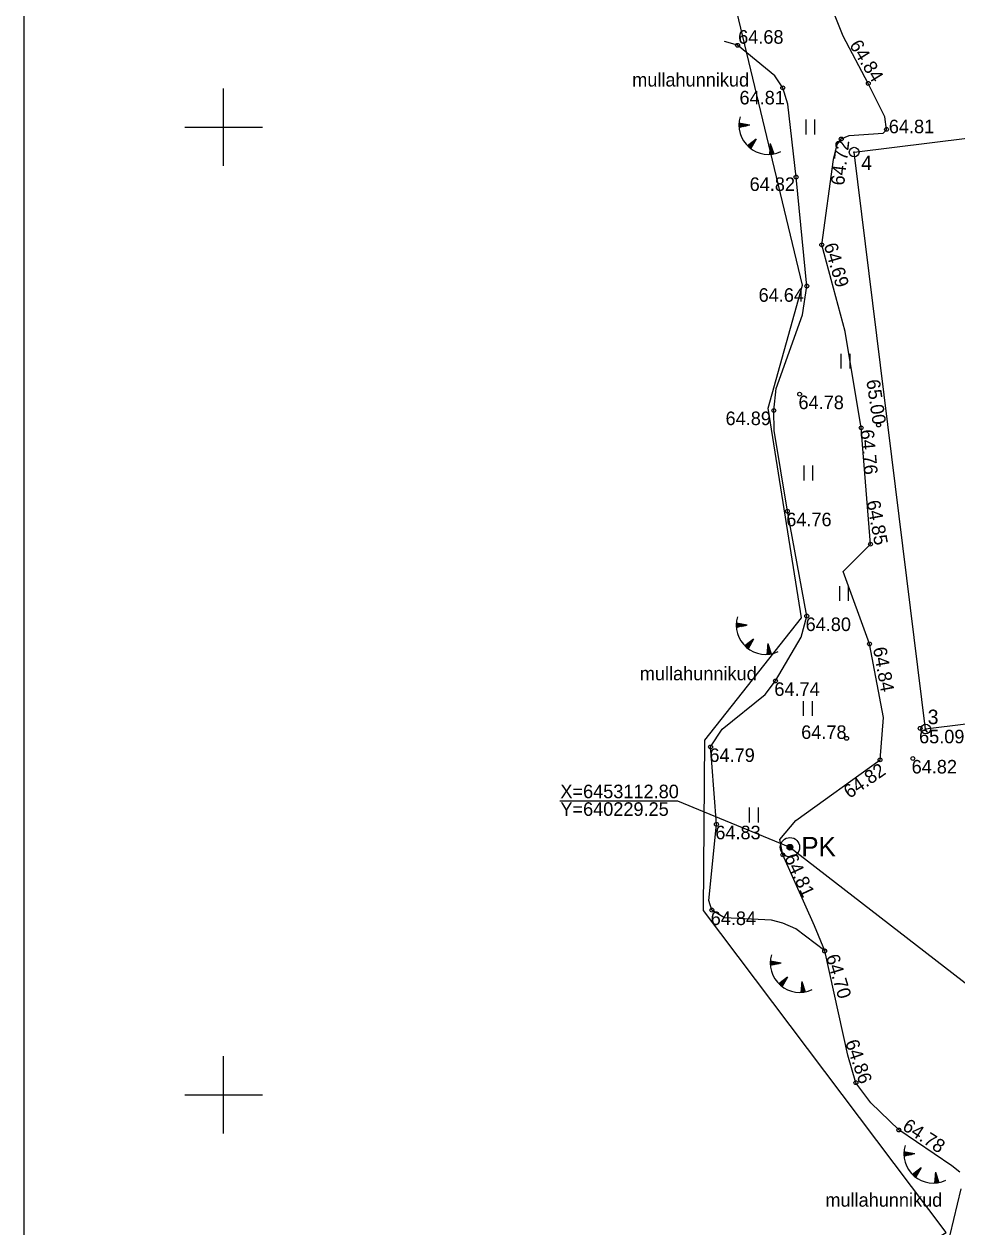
# Model space of a CAD drawing. Extents: x 639852 to 640696, y 6452653 to 6453218.
# Drawn here: x 640189.7 to 640237.9, y 6453093.2 to 6453155.3 of the extents above; entities that cross this region are included whole.
import ezdxf

# ---------------------------------------------------------------- set-up
doc = ezdxf.new("R2010")
doc.units = 0
for name, color, linetype in [('HALJASTUS', 7, 'Continuous'), ('HOONE', 7, 'Continuous'), ('KOORDPUNKT', 7, 'Continuous'), ('KORGUS-EH2000', 7, 'Continuous'), ('MOOTPIIR', 7, 'Continuous'), ('RELJEEF', 7, 'Continuous'), ('TEE', 7, 'Continuous'), ('VKAEV', 7, 'Continuous'), ('VORK', 7, 'Continuous'), ('VORMISTUS', 7, 'Continuous'), ('VTRASS', 7, 'Continuous')]:
    doc.layers.add(name, color=color, linetype=linetype)

msp = doc.modelspace()

# ---------------------------------------------------------------- linework, layer by layer
at = {"layer": 'HALJASTUS'}
for p, q in [((640230.065, 6453150.391), (640230.065, 6453149.63)), ((640230.52, 6453150.391), (640230.52, 6453149.63)), ((640231.88, 6453138.289), (640231.88, 6453137.528)), ((640232.335, 6453138.289), (640232.335, 6453137.528)), ((640229.963, 6453132.515), (640229.963, 6453131.754)), ((640230.418, 6453132.515), (640230.418, 6453131.754)), ((640231.807, 6453126.291), (640231.807, 6453125.53)), ((640232.262, 6453126.291), (640232.262, 6453125.53)), ((640229.935, 6453120.341), (640229.935, 6453119.58)), ((640230.39, 6453120.341), (640230.39, 6453119.58)), ((640227.149, 6453114.844), (640227.149, 6453114.083)), ((640227.604, 6453114.844), (640227.604, 6453114.083))]:
    msp.add_line(p, q, dxfattribs=at)
at = {"layer": 'HOONE'}
msp.add_lwpolyline([(640248.401, 6453150.672), (640252.093, 6453120.862), (640236.256, 6453118.9), (640232.564, 6453148.711)], close=True, dxfattribs=at)
at = {"layer": 'KOORDPUNKT'}
for centre, radius in [((640232.564, 6453148.711), 0.25), ((640232.564, 6453148.711), 0.025), ((640232.564, 6453148.711), 0.0221), ((640232.564, 6453148.711), 0.0191), ((640232.564, 6453148.711), 0.0161), ((640232.564, 6453148.711), 0.0132), ((640232.564, 6453148.711), 0.0102), ((640232.564, 6453148.711), 0.00726), ((640232.564, 6453148.711), 0.0043), ((640236.256, 6453118.9), 0.25), ((640236.256, 6453118.9), 0.025), ((640236.256, 6453118.9), 0.0221), ((640236.256, 6453118.9), 0.0191), ((640236.256, 6453118.9), 0.0161), ((640236.256, 6453118.9), 0.0132), ((640236.256, 6453118.9), 0.0102), ((640236.256, 6453118.9), 0.00726), ((640236.256, 6453118.9), 0.0043)]:
    msp.add_circle(centre, radius, dxfattribs=at)
at = {"layer": 'KORGUS-EH2000'}
for centre in [(640226.542, 6453154.233), (640233.293, 6453152.263), (640228.876, 6453152.033), (640234.233, 6453149.888), (640231.897, 6453149.393), (640229.564, 6453147.425), (640230.891, 6453143.924), (640230.121, 6453141.791), (640229.747, 6453136.205), (640228.414, 6453135.363), (640232.924, 6453134.469), (640233.824, 6453134.614), (640229.115, 6453130.155), (640233.409, 6453128.458), (640230.115, 6453124.74), (640233.357, 6453123.302), (640228.501, 6453121.39), (640235.974, 6453118.94), (640225.148, 6453117.978), (640232.172, 6453118.422), (640233.901, 6453117.315), (640235.591, 6453117.38), (640225.451, 6453113.981), (640228.882, 6453112.404), (640229.248, 6453112.796), (640225.214, 6453109.549), (640231.038, 6453107.429), (640231.041, 6453107.439), (640232.653, 6453100.629), (640234.87, 6453098.187)]:
    msp.add_circle(centre, 0.1, dxfattribs=at)
at = {"layer": 'MOOTPIIR'}
msp.add_lwpolyline([(640223.638, 6453167.986), (640270.817, 6453173.21), (640281.358, 6453142.131), (640284.053, 6453114.582), (640297.997, 6453114.7), (640299.322, 6453099.544), (640239.543, 6453070.605), (640230.887, 6453089.068), (640237.312, 6453092.889), (640224.786, 6453109.535), (640224.86, 6453118.322), (640229.838, 6453124.651), (640228.131, 6453135.485), (640229.892, 6453141.841)], close=True, dxfattribs=at)
at = {"layer": 'RELJEEF'}
for p, q in [((640226.61, 6453150.116), (640226.709, 6453150.196)), ((640226.61, 6453150.084), (640226.742, 6453150.19)), ((640226.611, 6453150.149), (640226.677, 6453150.202)), ((640226.611, 6453150.053), (640226.774, 6453150.183)), ((640226.612, 6453150.182), (640226.645, 6453150.208)), ((640226.613, 6453150.022), (640226.806, 6453150.177)), ((640227.17, 6453150.107), (640226.614, 6453150.214)), ((640227.17, 6453150.107), (640226.614, 6453149.998)), ((640226.624, 6453150), (640226.838, 6453150.171)), ((640226.677, 6453150.01), (640226.871, 6453150.165)), ((640226.73, 6453150.02), (640226.903, 6453150.158)), ((640226.783, 6453150.031), (640226.935, 6453150.152)), ((640226.836, 6453150.041), (640226.967, 6453150.146)), ((640226.889, 6453150.052), (640227, 6453150.14)), ((640226.942, 6453150.062), (640227.032, 6453150.134)), ((640226.995, 6453150.072), (640227.064, 6453150.127)), ((640227.048, 6453150.083), (640227.096, 6453150.121)), ((640227.101, 6453150.093), (640227.128, 6453150.115)), ((640227.502, 6453149.387), (640227.058, 6453149.035)), ((640227.081, 6453149.012), (640227.083, 6453149.054)), ((640227.106, 6453148.989), (640227.109, 6453149.075)), ((640227.13, 6453148.968), (640227.134, 6453149.095)), ((640227.154, 6453148.947), (640227.16, 6453149.116)), ((640227.178, 6453148.927), (640227.186, 6453149.136)), ((640227.203, 6453148.908), (640227.211, 6453149.156)), ((640227.502, 6453149.387), (640227.222, 6453148.894)), ((640227.228, 6453148.903), (640227.237, 6453149.177)), ((640227.254, 6453148.95), (640227.263, 6453149.197)), ((640227.281, 6453148.997), (640227.289, 6453149.217)), ((640227.308, 6453149.044), (640227.314, 6453149.238)), ((640227.334, 6453149.091), (640227.34, 6453149.258)), ((640227.361, 6453149.138), (640227.366, 6453149.279)), ((640227.388, 6453149.185), (640227.392, 6453149.299)), ((640227.414, 6453149.232), (640227.417, 6453149.319)), ((640227.441, 6453149.279), (640227.443, 6453149.34)), ((640227.468, 6453149.326), (640227.469, 6453149.36)), ((640228.234, 6453149.163), (640228.192, 6453148.597)), ((640228.289, 6453148.993), (640228.226, 6453149.055)), ((640228.272, 6453149.044), (640228.229, 6453149.087)), ((640228.256, 6453149.096), (640228.231, 6453149.12)), ((640228.234, 6453149.163), (640228.407, 6453148.623)), ((640228.225, 6453148.599), (640228.194, 6453148.629)), ((640228.258, 6453148.602), (640228.197, 6453148.662)), ((640228.29, 6453148.605), (640228.199, 6453148.695)), ((640228.322, 6453148.609), (640228.202, 6453148.727)), ((640228.353, 6453148.613), (640228.204, 6453148.76)), ((640228.383, 6453148.618), (640228.207, 6453148.793)), ((640228.404, 6453148.633), (640228.209, 6453148.826)), ((640228.387, 6453148.684), (640228.212, 6453148.858)), ((640228.371, 6453148.736), (640228.214, 6453148.891)), ((640228.355, 6453148.787), (640228.216, 6453148.924)), ((640228.338, 6453148.839), (640228.219, 6453148.956)), ((640228.322, 6453148.89), (640228.221, 6453148.989)), ((640228.305, 6453148.942), (640228.224, 6453149.022)), ((640226.477, 6453124.311), (640226.544, 6453124.364)), ((640226.477, 6453124.278), (640226.576, 6453124.358)), ((640226.477, 6453124.246), (640226.608, 6453124.352)), ((640226.478, 6453124.344), (640226.512, 6453124.37)), ((640226.478, 6453124.215), (640226.641, 6453124.346)), ((640226.479, 6453124.184), (640226.673, 6453124.339)), ((640227.037, 6453124.269), (640226.48, 6453124.376)), ((640227.037, 6453124.269), (640226.481, 6453124.16)), ((640226.491, 6453124.162), (640226.705, 6453124.333)), ((640226.544, 6453124.172), (640226.737, 6453124.327)), ((640226.597, 6453124.183), (640226.77, 6453124.321)), ((640226.65, 6453124.193), (640226.802, 6453124.314)), ((640226.703, 6453124.203), (640226.834, 6453124.308)), ((640226.756, 6453124.214), (640226.866, 6453124.302)), ((640226.809, 6453124.224), (640226.898, 6453124.296)), ((640226.862, 6453124.235), (640226.931, 6453124.289)), ((640226.915, 6453124.245), (640226.963, 6453124.283)), ((640226.968, 6453124.255), (640226.995, 6453124.277)), ((640227.369, 6453123.549), (640226.925, 6453123.197)), ((640226.948, 6453123.174), (640226.95, 6453123.217)), ((640226.972, 6453123.152), (640226.975, 6453123.237)), ((640226.997, 6453123.13), (640227.001, 6453123.257)), ((640227.021, 6453123.109), (640227.027, 6453123.278)), ((640227.045, 6453123.09), (640227.052, 6453123.298)), ((640227.069, 6453123.071), (640227.078, 6453123.319)), ((640227.369, 6453123.549), (640227.089, 6453123.056)), ((640227.094, 6453123.065), (640227.104, 6453123.339)), ((640227.121, 6453123.112), (640227.13, 6453123.359)), ((640227.148, 6453123.159), (640227.155, 6453123.38)), ((640227.174, 6453123.206), (640227.181, 6453123.4)), ((640227.201, 6453123.253), (640227.207, 6453123.42)), ((640227.228, 6453123.3), (640227.233, 6453123.441)), ((640227.254, 6453123.347), (640227.258, 6453123.461)), ((640227.281, 6453123.394), (640227.284, 6453123.482)), ((640227.308, 6453123.441), (640227.31, 6453123.502)), ((640227.334, 6453123.488), (640227.336, 6453123.522)), ((640228.101, 6453123.325), (640228.059, 6453122.759)), ((640228.25, 6453122.781), (640228.073, 6453122.955)), ((640228.271, 6453122.795), (640228.076, 6453122.988)), ((640228.254, 6453122.846), (640228.078, 6453123.02)), ((640228.238, 6453122.898), (640228.081, 6453123.053)), ((640228.221, 6453122.949), (640228.083, 6453123.086)), ((640228.205, 6453123.001), (640228.086, 6453123.119)), ((640228.188, 6453123.052), (640228.088, 6453123.151)), ((640228.172, 6453123.104), (640228.091, 6453123.184)), ((640228.155, 6453123.155), (640228.093, 6453123.217)), ((640228.139, 6453123.207), (640228.095, 6453123.25)), ((640228.122, 6453123.258), (640228.098, 6453123.282)), ((640228.101, 6453123.325), (640228.274, 6453122.785)), ((640228.091, 6453122.761), (640228.061, 6453122.791)), ((640228.124, 6453122.764), (640228.064, 6453122.824)), ((640228.157, 6453122.767), (640228.066, 6453122.857)), ((640228.188, 6453122.771), (640228.068, 6453122.89)), ((640228.219, 6453122.776), (640228.071, 6453122.922)), ((640228.232, 6453106.85), (640228.299, 6453106.904)), ((640228.232, 6453106.818), (640228.331, 6453106.897)), ((640228.232, 6453106.786), (640228.363, 6453106.891)), ((640228.233, 6453106.883), (640228.267, 6453106.91)), ((640228.233, 6453106.755), (640228.395, 6453106.885)), ((640228.234, 6453106.724), (640228.428, 6453106.879)), ((640228.792, 6453106.808), (640228.235, 6453106.916)), ((640228.792, 6453106.808), (640228.236, 6453106.699)), ((640228.246, 6453106.701), (640228.46, 6453106.873)), ((640228.299, 6453106.712), (640228.492, 6453106.866)), ((640228.352, 6453106.722), (640228.524, 6453106.86)), ((640228.405, 6453106.733), (640228.557, 6453106.854)), ((640228.458, 6453106.743), (640228.589, 6453106.848)), ((640228.511, 6453106.753), (640228.621, 6453106.841)), ((640228.564, 6453106.764), (640228.653, 6453106.835)), ((640228.617, 6453106.774), (640228.685, 6453106.829)), ((640228.67, 6453106.785), (640228.718, 6453106.823)), ((640228.723, 6453106.795), (640228.75, 6453106.817)), ((640229.124, 6453106.088), (640228.679, 6453105.736)), ((640228.703, 6453105.714), (640228.704, 6453105.756)), ((640228.727, 6453105.691), (640228.73, 6453105.777)), ((640228.751, 6453105.67), (640228.756, 6453105.797)), ((640228.776, 6453105.649), (640228.782, 6453105.817)), ((640228.8, 6453105.629), (640228.807, 6453105.838)), ((640228.824, 6453105.61), (640228.833, 6453105.858)), ((640229.124, 6453106.088), (640228.844, 6453105.595)), ((640228.849, 6453105.605), (640228.859, 6453105.878)), ((640228.876, 6453105.652), (640228.884, 6453105.899)), ((640228.902, 6453105.699), (640228.91, 6453105.919)), ((640228.929, 6453105.746), (640228.936, 6453105.94)), ((640228.956, 6453105.792), (640228.962, 6453105.96)), ((640228.982, 6453105.839), (640228.987, 6453105.98)), ((640229.009, 6453105.886), (640229.013, 6453106.001)), ((640229.036, 6453105.933), (640229.039, 6453106.021)), ((640229.062, 6453105.98), (640229.065, 6453106.041)), ((640229.089, 6453106.027), (640229.09, 6453106.062)), ((640229.856, 6453105.864), (640229.814, 6453105.299)), ((640230.009, 6453105.386), (640229.833, 6453105.56)), ((640229.993, 6453105.437), (640229.836, 6453105.593)), ((640229.976, 6453105.489), (640229.838, 6453105.625)), ((640229.96, 6453105.54), (640229.84, 6453105.658)), ((640229.943, 6453105.592), (640229.843, 6453105.691)), ((640229.927, 6453105.643), (640229.845, 6453105.724)), ((640229.91, 6453105.695), (640229.848, 6453105.756)), ((640229.894, 6453105.746), (640229.85, 6453105.789)), ((640229.877, 6453105.798), (640229.853, 6453105.822)), ((640229.856, 6453105.864), (640230.029, 6453105.325)), ((640229.846, 6453105.301), (640229.816, 6453105.331)), ((640229.879, 6453105.303), (640229.818, 6453105.364)), ((640229.911, 6453105.307), (640229.821, 6453105.396)), ((640229.943, 6453105.311), (640229.823, 6453105.429)), ((640229.974, 6453105.315), (640229.826, 6453105.462)), ((640230.005, 6453105.32), (640229.828, 6453105.495)), ((640230.025, 6453105.335), (640229.831, 6453105.527)), ((640235.133, 6453096.995), (640235.2, 6453097.049)), ((640235.133, 6453096.963), (640235.232, 6453097.043)), ((640235.133, 6453096.931), (640235.264, 6453097.036)), ((640235.134, 6453096.9), (640235.297, 6453097.03)), ((640235.135, 6453097.028), (640235.168, 6453097.055)), ((640235.135, 6453096.869), (640235.329, 6453097.024)), ((640235.693, 6453096.954), (640235.136, 6453097.061)), ((640235.693, 6453096.954), (640235.137, 6453096.844)), ((640235.147, 6453096.847), (640235.361, 6453097.018)), ((640235.2, 6453096.857), (640235.393, 6453097.012)), ((640235.253, 6453096.867), (640235.426, 6453097.005)), ((640235.306, 6453096.878), (640235.458, 6453096.999)), ((640235.359, 6453096.888), (640235.49, 6453096.993)), ((640235.412, 6453096.899), (640235.522, 6453096.987)), ((640235.465, 6453096.909), (640235.555, 6453096.98)), ((640235.518, 6453096.919), (640235.587, 6453096.974)), ((640235.571, 6453096.93), (640235.619, 6453096.968)), ((640235.624, 6453096.94), (640235.651, 6453096.962)), ((640236.025, 6453096.233), (640235.581, 6453095.882)), ((640236.025, 6453096.233), (640235.745, 6453095.741)), ((640235.604, 6453095.859), (640235.606, 6453095.901)), ((640235.628, 6453095.836), (640235.631, 6453095.922)), ((640235.653, 6453095.815), (640235.657, 6453095.942)), ((640235.677, 6453095.794), (640235.683, 6453095.962)), ((640235.701, 6453095.774), (640235.709, 6453095.983)), ((640235.726, 6453095.755), (640235.734, 6453096.003)), ((640235.75, 6453095.75), (640235.76, 6453096.024)), ((640235.777, 6453095.797), (640235.786, 6453096.044)), ((640235.804, 6453095.844), (640235.811, 6453096.064)), ((640235.83, 6453095.891), (640235.837, 6453096.085)), ((640235.857, 6453095.938), (640235.863, 6453096.105)), ((640235.884, 6453095.985), (640235.889, 6453096.126)), ((640235.91, 6453096.032), (640235.914, 6453096.146)), ((640235.937, 6453096.079), (640235.94, 6453096.166)), ((640235.964, 6453096.126), (640235.966, 6453096.187)), ((640235.99, 6453096.173), (640235.992, 6453096.207)), ((640236.757, 6453096.009), (640236.715, 6453095.444)), ((640236.875, 6453095.46), (640236.727, 6453095.607)), ((640236.906, 6453095.465), (640236.729, 6453095.64)), ((640236.927, 6453095.48), (640236.732, 6453095.672)), ((640236.91, 6453095.531), (640236.734, 6453095.705)), ((640236.894, 6453095.583), (640236.737, 6453095.738)), ((640236.877, 6453095.634), (640236.739, 6453095.771)), ((640236.861, 6453095.686), (640236.742, 6453095.803)), ((640236.844, 6453095.737), (640236.744, 6453095.836)), ((640236.828, 6453095.788), (640236.747, 6453095.869)), ((640236.811, 6453095.84), (640236.749, 6453095.902)), ((640236.795, 6453095.891), (640236.752, 6453095.934)), ((640236.779, 6453095.943), (640236.754, 6453095.967)), ((640236.757, 6453096.009), (640236.93, 6453095.47)), ((640236.748, 6453095.446), (640236.717, 6453095.476)), ((640236.78, 6453095.449), (640236.72, 6453095.509)), ((640236.813, 6453095.452), (640236.722, 6453095.541)), ((640236.844, 6453095.456), (640236.725, 6453095.574))]:
    msp.add_line(p, q, dxfattribs=at)
msp.add_lwpolyline([(640231.041, 6453107.439), (640229.551, 6453108.576), (640228.885, 6453108.866), (640228.286, 6453109.029), (640225.863, 6453109.146), (640225.214, 6453109.549), (640225.057, 6453110.047), (640225.451, 6453113.981), (640225.212, 6453117.155), (640225.148, 6453117.978), (640225.739, 6453118.894), (640227.973, 6453120.694), (640228.501, 6453121.39), (640229.834, 6453123.643), (640230.115, 6453124.74), (640229.115, 6453130.155), (640228.438, 6453134.321), (640228.414, 6453135.363), (640228.531, 6453136.494), (640229.896, 6453140.312), (640230.121, 6453141.791), (640229.564, 6453147.425), (640229.131, 6453151.196), (640228.876, 6453152.033), (640228.471, 6453152.656), (640226.542, 6453154.233), (640225.867, 6453154.424)], dxfattribs=at)
for centre in [(640228.124, 6453150.109), (640227.99, 6453124.272), (640229.745, 6453106.811), (640236.646, 6453096.956)]:
    msp.add_arc(centre, 1.514, 163.42341, 295.17451, dxfattribs=at)
at = {"layer": 'TEE'}
for points in [[(640238.014, 6453096.012), (640237.606, 6453096.34), (640234.87, 6453098.187), (640233.429, 6453099.588), (640232.653, 6453100.629), (640232.236, 6453102.047), (640231.041, 6453107.439), (640230.522, 6453108.729), (640228.882, 6453112.404), (640228.733, 6453113.194), (640229.556, 6453114.181), (640233.901, 6453117.315), (640234.073, 6453119.503), (640233.357, 6453123.302), (640231.995, 6453127.043), (640233.409, 6453128.458), (640232.924, 6453134.469), (640232.097, 6453139.452), (640230.891, 6453143.924), (640231.497, 6453148.328), (640231.69, 6453149.099), (640231.897, 6453149.393), (640232.311, 6453149.576), (640234.053, 6453149.696), (640234.233, 6453149.888), (640234.149, 6453150.531), (640233.293, 6453152.263), (640232.001, 6453154.71), (640231.481, 6453155.99)], [(640237.519, 6453092.766), (640238.083, 6453095.146)]]:
    msp.add_lwpolyline(points, dxfattribs=at)
at = {"layer": 'VKAEV'}
msp.add_lwpolyline([(640217.368, 6453115.201), (640223.441, 6453115.201), (640229.248, 6453112.796)], dxfattribs=at)
for radius in [0.5, 0.15, 0.125, 0.1, 0.075, 0.05, 0.025]:
    msp.add_circle((640229.248, 6453112.796), radius, dxfattribs=at)
at = {"layer": 'VORK'}
for p, q in [((640200, 6453148), (640200, 6453152)), ((640198, 6453150), (640202, 6453150)), ((640200, 6453098), (640200, 6453102)), ((640198, 6453100), (640202, 6453100))]:
    msp.add_line(p, q, dxfattribs=at)
at = {"layer": 'VORMISTUS'}
msp.add_lwpolyline([(640332.437, 6453004.05), (640189.695, 6453004.05), (640189.695, 6453210.423), (640332.437, 6453210.423)], close=True, dxfattribs=at)
at = {"layer": 'VTRASS'}
msp.add_lwpolyline([(640229.248, 6453112.796), (640241.418, 6453103.383), (640247.394, 6453100.89), (640248.036, 6453100.775), (640276.883, 6453114.496), (640278.619, 6453114.504), (640280.043, 6453113.736), (640284.565, 6453104.575), (640285.752, 6453101.93), (640284.749, 6453100.552), (640284.188, 6453100.248)], dxfattribs=at)

# ---------------------------------------------------------------- texts
at = {"layer": 'KOORDPUNKT'}
for s, p in [('4', (640232.927, 6453147.782)), ('3', (640236.361, 6453119.155))]:
    msp.add_text(s, height=0.75, dxfattribs=at).set_placement(p)
at = {"layer": 'KORGUS-EH2000'}
for s, p in [('64.68', (640226.572, 6453154.314)), ('64.81', (640226.642, 6453151.178)), ('64.81', (640234.353, 6453149.688)), ('64.82', (640227.165, 6453146.707)), ('64.64', (640227.629, 6453140.98)), ('64.78', (640229.688, 6453135.432)), ('64.89', (640225.922, 6453134.607)), ('64.76', (640229.056, 6453129.382)), ('64.80', (640230.056, 6453123.967)), ('64.74', (640228.442, 6453120.617)), ('64.78', (640229.828, 6453118.393)), ('65.09', (640235.915, 6453118.167)), ('64.79', (640225.089, 6453117.205)), ('64.82', (640235.532, 6453116.607)), ('64.83', (640225.392, 6453113.208)), ('64.84', (640225.155, 6453108.776))]:
    msp.add_text(s, height=0.7, dxfattribs=at).set_placement(p)
for s, rotation, p in [('64.84', 301.74532, (640232.292, 6453154.246)), ('64.72', 83.16097, (640232.042, 6453146.964)), ('64.69', 286.29704, (640230.988, 6453143.911)), ('65.00', 278.38247, (640233.188, 6453136.918)), ('64.76', 275.08932, (640232.883, 6453134.352)), ('64.85', 280.61393, (640233.2, 6453130.662)), ('64.84', 280.43184, (640233.532, 6453123.08)), ('64.82', 34.34495, (640232.324, 6453115.287)), ('64.81', 294.96581, (640228.935, 6453112.265)), ('64.70', 286.81265, (640231.09, 6453107.151)), ('64.86', 289.01586, (640232.089, 6453102.724)), ('64.78', 326.77025, (640235.002, 6453098.238))]:
    msp.add_text(s, height=0.7, rotation=rotation, dxfattribs=at).set_placement(p)
at = {"layer": 'RELJEEF'}
for p in [(640221.102, 6453152.102), (640221.495, 6453121.422), (640231.076, 6453094.223)]:
    msp.add_text('mullahunnikud', height=0.7, dxfattribs=at).set_placement(p)
at = {"layer": 'VKAEV'}
for s, height, p in [('X=6453112.80', 0.7, (640217.392, 6453115.329)), ('Y=640229.25', 0.7, (640217.392, 6453114.419)), ('PK', 1, (640229.835, 6453112.328))]:
    msp.add_text(s, height=height, dxfattribs=at).set_placement(p)

doc.saveas('drawing.dxf')
